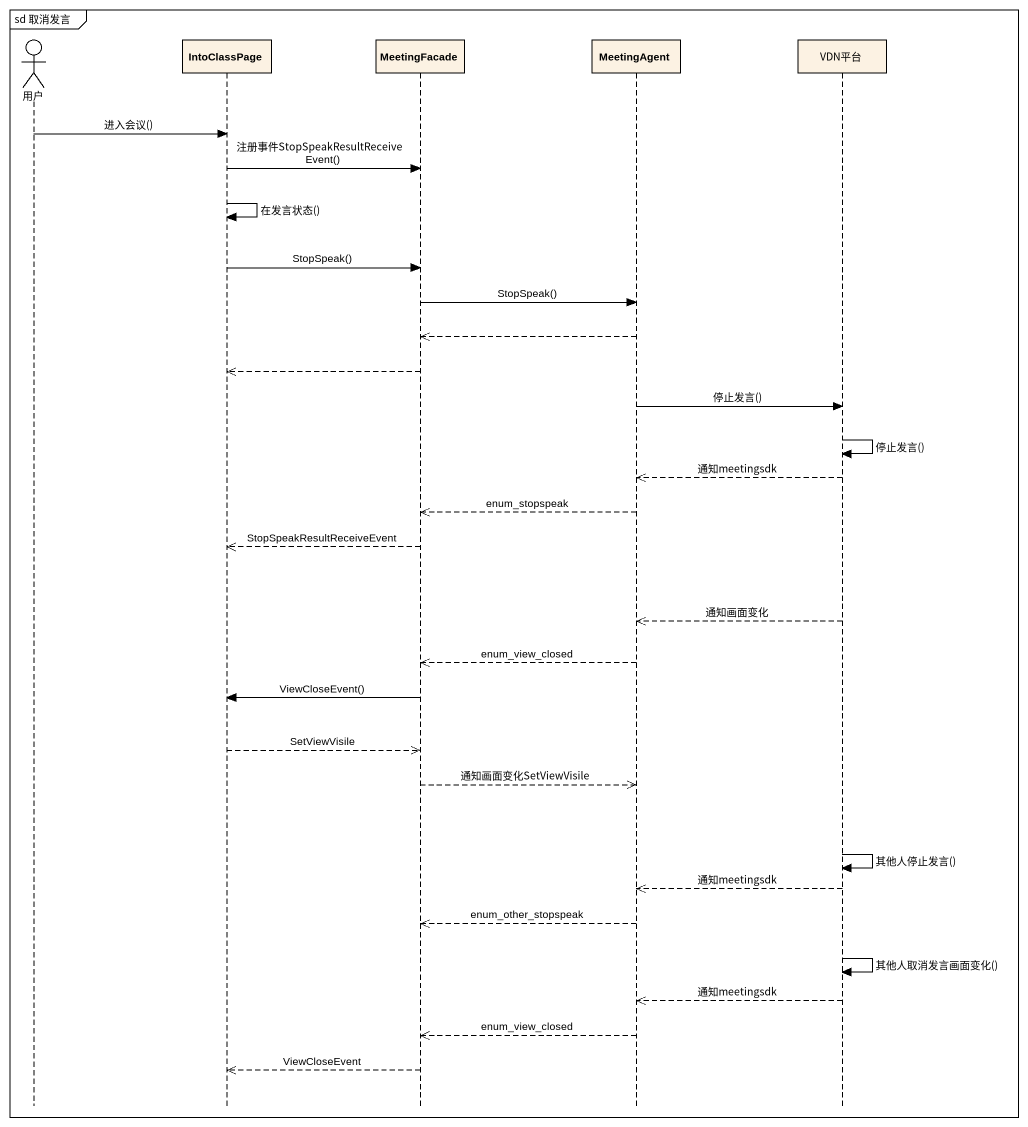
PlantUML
@startuml
mainframe sd 取消发言
hide footbox
actor 用户
participant IntoClassPage
participant MeetingFacade
participant MeetingAgent
participant VDN平台

用户 -> IntoClassPage : 进入会议()
IntoClassPage -> MeetingFacade : 注册事件StopSpeakResultReceiveEvent()
IntoClassPage -> IntoClassPage : 在发言状态()
IntoClassPage -> MeetingFacade : StopSpeak()
MeetingFacade -> MeetingAgent : StopSpeak()
MeetingAgent -->> MeetingFacade
MeetingFacade -->> IntoClassPage
MeetingAgent -> VDN平台 : 停止发言()
VDN平台 -> VDN平台 : 停止发言()
VDN平台 -->> MeetingAgent : 通知meetingsdk
MeetingAgent -->> MeetingFacade : enum_stopspeak
MeetingFacade -->> IntoClassPage : StopSpeakResultReceiveEvent
VDN平台 -->> MeetingAgent : 通知画面变化
MeetingAgent -->> MeetingFacade : enum_view_closed
MeetingFacade -> IntoClassPage : ViewCloseEvent()
IntoClassPage -->> MeetingFacade : SetViewVisile
MeetingFacade -->> MeetingAgent : 通知画面变化SetViewVisile
VDN平台 -> VDN平台 : 其他人停止发言()
VDN平台 -->> MeetingAgent : 通知meetingsdk
MeetingAgent -->> MeetingFacade : enum_other_stopspeak
VDN平台 -> VDN平台 : 其他人取消发言画面变化()
VDN平台 -->> MeetingAgent : 通知meetingsdk
MeetingAgent -->> MeetingFacade : enum_view_closed
MeetingFacade -->> IntoClassPage : ViewCloseEvent
@enduml
